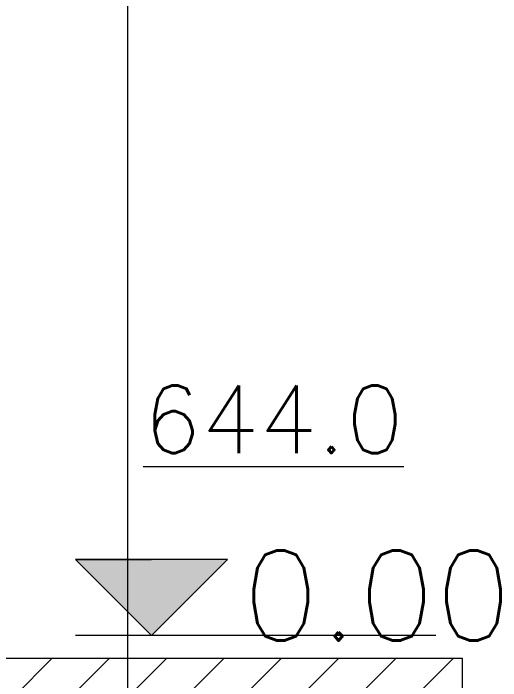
# Model space of a CAD drawing. Header units: millimetres. Extents: x 476244520 to 476657119, y 4620824743 to 4621446928.
# Drawn here: x 476578668 to 476580833, y 4621123569 to 4621126535 of the extents above; entities that cross this region are included whole.
import ezdxf

# ---------------------------------------------------------------- set-up
doc = ezdxf.new("R2010")
doc.units = ezdxf.units.MM
doc.header["$MEASUREMENT"] = 0
for name, color, linetype, lineweight in [('0_Pen_No__1_Pen_No__250', 7, 'Continuous', 0), ('0_Pen_No__250_Pen_No__142', 142, 'Continuous', 0), ('New_._Pen_No__1', 1, 'Continuous', 0), ('New_2D Drafting - General_Pen_No__7_Pen_No__250', 7, 'Continuous', 0), ('New_2D Drafting - General_Pen_No__7_Pen_No__7', 7, 'Continuous', 0), ('New_Structural - Bearing_Pen_No__1', 1, 'Continuous', 0), ('zoma_Pen_No__1_Pen_No__142', 142, 'Continuous', 0)]:
    doc.layers.add(name, color=color, linetype=linetype, lineweight=lineweight)

msp = doc.modelspace()

# ---------------------------------------------------------------- hatches: boundary and pattern name
at = {"layer": '0_Pen_No__250_Pen_No__142', "linetype": 'Continuous', "lineweight": 0}
msp.add_hatch(color=142, dxfattribs=at).paths.add_polyline_path([(476579282.082, 4621123769.617), (476579619.611, 4621124107.31), (476578944.389, 4621124107.146)])
at = {"layer": 'New_2D Drafting - General_Pen_No__7_Pen_No__7', "linetype": 'Continuous', "lineweight": 0}
h = msp.add_hatch(dxfattribs=at)
h.set_pattern_fill('MASONRY_BLOCK', style=0, pattern_type=2)
h.set_pattern_definition([(45, (476844527.15, 4621385791.04), (-127.27922, 127.27922), [])])
h.paths.add_polyline_path([(476553628.597, 4621120630.009), (476553628.597, 4621121369.917), (476558108.321, 4621121369.917), (476558108.321, 4621120119.777), (476575808.32, 4621120119.777), (476575808.32, 4621123389.909), (476575808.32, 4621123668.999), (476580662.699, 4621123668.999), (476580662.699, 4621122929.193), (476576519.337, 4621122929.193), (476576519.337, 4621119540.859), (476576519.337, 4621119479.337), (476557467.905, 4621119479.337), (476557467.905, 4621120630.009)])

# ---------------------------------------------------------------- linework, layer by layer
at = {"layer": '0_Pen_No__1_Pen_No__250', "color": 7, "linetype": 'Continuous', "lineweight": 0, "flags": 128}
for points in [[(476579282.082, 4621123769.617), (476578944.389, 4621124107.146), (476579282, 4621124107.228)], [(476579282.082, 4621123769.617), (476579619.611, 4621124107.31), (476579282, 4621124107.228)], [(476580544.471, 4621123769.925), (476578944.471, 4621123769.534)]]:
    msp.add_lwpolyline(points, dxfattribs=at)
at = {"layer": '0_Pen_No__250_Pen_No__142', "color": 142, "linetype": 'Continuous', "lineweight": 0, "flags": 128}
msp.add_lwpolyline([(476579282.082, 4621123769.617), (476579619.611, 4621124107.31), (476578944.389, 4621124107.146)], close=True, dxfattribs=at)
at = {"layer": 'New_2D Drafting - General_Pen_No__7_Pen_No__250', "color": 7, "linetype": 'Continuous', "lineweight": 0, "flags": 128}
msp.add_lwpolyline([(476553628.597, 4621120630.009), (476553628.597, 4621121369.917), (476558108.321, 4621121369.917), (476558108.321, 4621120119.777), (476575808.32, 4621120119.777), (476575808.32, 4621123389.909), (476575808.32, 4621123668.999), (476580662.699, 4621123668.999), (476580662.699, 4621122929.193), (476576519.337, 4621122929.193), (476576519.337, 4621119540.859), (476576519.337, 4621119479.337), (476557467.905, 4621119479.337), (476557467.905, 4621120630.009)], close=True, dxfattribs=at)
at = {"layer": 'New_Structural - Bearing_Pen_No__1', "color": 1, "linetype": 'Continuous', "lineweight": 0}
msp.add_line((476579175.317, 4621141156.705), (476579175.317, 4621114425.379), dxfattribs=at)

# ---------------------------------------------------------------- texts
at = {"layer": 'New_._Pen_No__1', "color": 1, "linetype": 'Continuous', "lineweight": 0, "insert": (476579823.75, 4621124880.353), "char_height": 300, "attachment_point": 2}
msp.add_mtext('\\A1;{\\pqc;\\Ftxt.shx;\\L\\L64\\Ftxt.shx;4\\Ftxt.shx;.\\Ftxt.shx;0}', dxfattribs=at)
at = {"layer": 'zoma_Pen_No__1_Pen_No__142', "color": 142, "linetype": 'Continuous', "lineweight": 0, "insert": (476579684.397, 4621123746.669), "char_height": 400, "attachment_point": 7, "rotation": 0.013987}
msp.add_mtext('\\A1;{\\pql;\\Ftxt.shx;0\\Ftxt.shx;.00}', dxfattribs=at)

doc.saveas('drawing.dxf')
